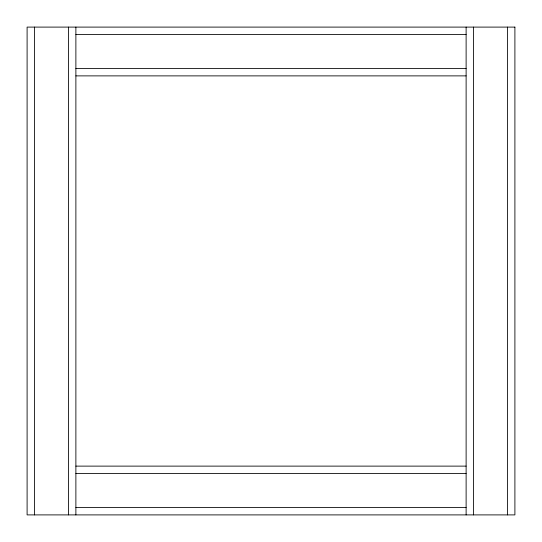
<?xml version="1.0" encoding="UTF-8"?>
<svg xmlns="http://www.w3.org/2000/svg" width="542" height="542" viewBox="0 0 542 542"><rect width="100%" height="100%" fill="white"/><g stroke="black" fill="none" stroke-linecap="round" stroke-linejoin="round"><path stroke-width="0.81" d="M75.88 34.417L466.12 34.417M75.88 68.563L466.12 68.563M75.88 75.88L466.12 75.88M75.88 466.12L466.12 466.12M75.88 473.437L466.12 473.437M75.88 507.583L466.12 507.583M507.583 27.1L507.583 514.9M473.437 27.1L473.437 514.9M466.12 27.1L466.12 514.9M75.88 27.1L75.88 514.9M68.563 27.1L68.563 514.9M34.417 27.1L34.417 514.9M514.9 27.1L27.1 27.1L27.1 514.9L514.9 514.9L514.9 27.1"/></g></svg>
